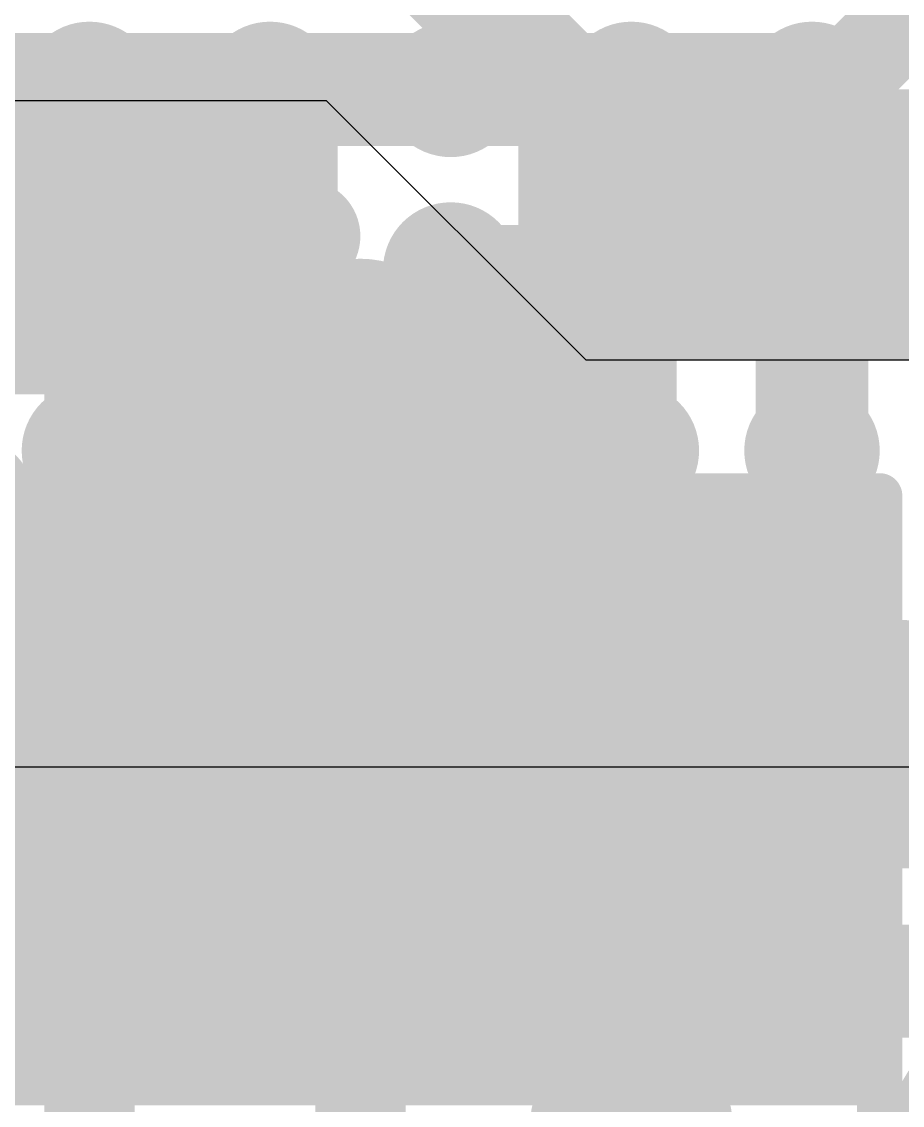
# Model space of a CAD drawing. Header units: millimetres. Extents: x 15 to 120, y 22 to 104.
# Drawn here: x 58.05 to 60, y 55.15 to 57.55 of the extents above; entities that cross this region are included whole.
import ezdxf

# ---------------------------------------------------------------- set-up
doc = ezdxf.new("R2010")
doc.units = ezdxf.units.MM
for name, color, linetype in [('BottomLayer', 5, 'Continuous'), ('BottomPaste', 16, 'Continuous'), ('BottomSolder', 6, 'Continuous'), ('Mechanical13', 56, 'Continuous'), ('Mechanical15', 56, 'Continuous'), ('MultiLayer', 9, 'Continuous'), ('TopLayer', 1, 'Continuous'), ('TopPaste', 8, 'Continuous'), ('TopSolder', 216, 'Continuous')]:
    doc.layers.add(name, color=color, linetype=linetype)

msp = doc.modelspace()

# ---------------------------------------------------------------- linework, layer by layer
at = {"layer": 'BottomLayer'}
for p, q in [((58.725, 57.375), (58, 57.375)), ((59.3, 56.8), (58.725, 57.375)), ((60.125, 56.8), (59.3, 56.8)), ((57.75, 55.9), (60.45, 55.9))]:
    msp.add_line(p, q, dxfattribs=at)
for points, const_width in [([(59, 57.65), (59, 57.825)], 0.25), ([(59.55, 57.1), (60.2, 57.75)], 0.2), ([(59, 57.65), (59.55, 57.1)], 0.25), ([(57.9, 55.425), (60.275, 55.425)], 0.25)]:
    msp.add_lwpolyline(points, dxfattribs=dict(at, const_width=const_width))
for points, const_width in [([(58.9375, 57.65, 1), (59.0625, 57.65, 1)], 0.125), ([(58.9375, 57.65, 1), (59.0625, 57.65, 1)], 0.125), ([(59.3625, 57.15, 1), (59.4875, 57.15, 1)], 0.125), ([(59.6125, 57.125, 1), (59.7375, 57.125, 1)], 0.125), ([(59.4875, 57.1, 1), (59.6125, 57.1, 1)], 0.125), ([(58.6125, 57.075, 1), (58.7375, 57.075, 1)], 0.125), ([(59.5, 57.1, 1), (59.6, 57.1, 1)], 0.1), ([(58.3625, 57.05, 1), (58.4875, 57.05, 1)], 0.125), ([(58.9375, 57, 1), (59.0625, 57, 1)], 0.125), ([(58.1125, 56.925, 1), (58.2375, 56.925, 1)], 0.125), ([(59.3625, 56.6, 1), (59.4875, 56.6, 1)], 0.125), ([(58.8875, 56.55, 1), (59.0125, 56.55, 1)], 0.125), ([(58.1625, 56.525, 1), (58.2875, 56.525, 1)], 0.125), ([(57.8875, 56.5, 1), (58.0125, 56.5, 1)], 0.125), ([(58.4875, 56.5, 1), (58.6125, 56.5, 1)], 0.125), ([(58.8875, 56.275, 1), (59.0125, 56.275, 1)], 0.125), ([(59.3875, 56.275, 1), (59.5125, 56.275, 1)], 0.125), ([(58.4375, 55.575, 1), (58.5625, 55.575, 1)], 0.125), ([(59.0375, 55.575, 1), (59.1625, 55.575, 1)], 0.125), ([(59.6375, 55.575, 1), (59.7625, 55.575, 1)], 0.125), ([(58.4375, 55.325, 1), (58.5625, 55.325, 1)], 0.125), ([(59.0375, 55.325, 1), (59.1625, 55.325, 1)], 0.125), ([(59.6375, 55.325, 1), (59.7625, 55.325, 1)], 0.125)]:
    msp.add_lwpolyline(points, format="xyb", close=True, dxfattribs=dict(at, const_width=const_width))
for points in [[(58.6, 56.875), (58.6, 57.375), (58, 56.875), (58, 57.375)], [(59.8, 56.95), (59.8, 57.25), (59.3, 56.95), (59.3, 57.25)], [(58.65, 56.4), (58.35, 56.4), (58.65, 55.9), (58.35, 55.9)], [(59.25, 56.4), (58.95, 56.4), (59.25, 55.9), (58.95, 55.9)], [(59.85, 56.4), (59.55, 56.4), (59.85, 55.9), (59.55, 55.9)], [(58.65, 55.7), (58.35, 55.7), (58.65, 55.2), (58.35, 55.2)], [(59.25, 55.7), (58.95, 55.7), (59.25, 55.2), (58.95, 55.2)], [(59.85, 55.7), (59.55, 55.7), (59.85, 55.2), (59.55, 55.2)]]:
    msp.add_solid(points, dxfattribs=at)
at = {"layer": 'BottomPaste'}
for points in [[(58.6, 56.875), (58.6, 57.375), (58, 56.875), (58, 57.375)], [(58.6, 56.875), (58.6, 57.375), (58, 56.875), (58, 57.375)], [(59.8, 56.95), (59.8, 57.25), (59.3, 56.95), (59.3, 57.25)], [(59.8, 56.95), (59.8, 57.25), (59.3, 56.95), (59.3, 57.25)], [(58.65, 56.4), (58.35, 56.4), (58.65, 55.9), (58.35, 55.9)], [(58.65, 56.4), (58.35, 56.4), (58.65, 55.9), (58.35, 55.9)], [(59.25, 56.4), (58.95, 56.4), (59.25, 55.9), (58.95, 55.9)], [(59.25, 56.4), (58.95, 56.4), (59.25, 55.9), (58.95, 55.9)], [(59.85, 56.4), (59.55, 56.4), (59.85, 55.9), (59.55, 55.9)], [(59.85, 56.4), (59.55, 56.4), (59.85, 55.9), (59.55, 55.9)], [(58.65, 55.7), (58.35, 55.7), (58.65, 55.2), (58.35, 55.2)], [(58.65, 55.7), (58.35, 55.7), (58.65, 55.2), (58.35, 55.2)], [(59.25, 55.7), (58.95, 55.7), (59.25, 55.2), (58.95, 55.2)], [(59.25, 55.7), (58.95, 55.7), (59.25, 55.2), (58.95, 55.2)], [(59.85, 55.7), (59.55, 55.7), (59.85, 55.2), (59.55, 55.2)], [(59.85, 55.7), (59.55, 55.7), (59.85, 55.2), (59.55, 55.2)]]:
    msp.add_solid(points, dxfattribs=at)
at = {"layer": 'BottomSolder'}
for points in [[(58.65, 56.825), (58.65, 57.425), (57.95, 56.825), (57.95, 57.425)], [(58.65, 56.825), (58.65, 57.425), (57.95, 56.825), (57.95, 57.425)], [(59.85, 56.9), (59.85, 57.3), (59.25, 56.9), (59.25, 57.3)], [(59.85, 56.9), (59.85, 57.3), (59.25, 56.9), (59.25, 57.3)], [(60.55, 56.9), (60.55, 57.3), (59.95, 56.9), (59.95, 57.3)], [(60.55, 56.9), (60.55, 57.3), (59.95, 56.9), (59.95, 57.3)], [(58.1, 56.45), (57.7, 56.45), (58.1, 55.85), (57.7, 55.85)], [(58.1, 56.45), (57.7, 56.45), (58.1, 55.85), (57.7, 55.85)], [(58.7, 56.45), (58.3, 56.45), (58.7, 55.85), (58.3, 55.85)], [(58.7, 56.45), (58.3, 56.45), (58.7, 55.85), (58.3, 55.85)], [(59.3, 56.45), (58.9, 56.45), (59.3, 55.85), (58.9, 55.85)], [(59.3, 56.45), (58.9, 56.45), (59.3, 55.85), (58.9, 55.85)], [(59.9, 56.45), (59.5, 56.45), (59.9, 55.85), (59.5, 55.85)], [(59.9, 56.45), (59.5, 56.45), (59.9, 55.85), (59.5, 55.85)], [(58.1, 55.75), (57.7, 55.75), (58.1, 55.15), (57.7, 55.15)], [(58.1, 55.75), (57.7, 55.75), (58.1, 55.15), (57.7, 55.15)], [(58.7, 55.75), (58.3, 55.75), (58.7, 55.15), (58.3, 55.15)], [(58.7, 55.75), (58.3, 55.75), (58.7, 55.15), (58.3, 55.15)], [(59.3, 55.75), (58.9, 55.75), (59.3, 55.15), (58.9, 55.15)], [(59.3, 55.75), (58.9, 55.75), (59.3, 55.15), (58.9, 55.15)], [(59.9, 55.75), (59.5, 55.75), (59.9, 55.15), (59.5, 55.15)], [(59.9, 55.75), (59.5, 55.75), (59.9, 55.15), (59.5, 55.15)]]:
    msp.add_solid(points, dxfattribs=at)
at = {"layer": 'Mechanical13', "const_width": 0.1}
for points in [[(57.25, 57.425), (58.35, 57.425)], [(58.35, 56.825), (58.35, 57.425)], [(59.585, 56.935), (59.585, 57.265)], [(59.585, 57.265), (60.215, 57.265)], [(59.585, 56.935), (60.215, 56.935)], [(57.25, 56.825), (58.35, 56.825)], [(57.735, 56.115), (58.065, 56.115)], [(58.065, 55.485), (58.065, 56.115)], [(58.335, 56.115), (58.665, 56.115)], [(58.335, 55.485), (58.335, 56.115)], [(58.665, 55.485), (58.665, 56.115)], [(58.935, 55.485), (58.935, 56.115)], [(58.935, 56.115), (59.265, 56.115)], [(59.265, 55.485), (59.265, 56.115)], [(59.535, 55.485), (59.535, 56.115)], [(59.535, 56.115), (59.865, 56.115)], [(59.865, 55.485), (59.865, 56.115)], [(57.735, 55.485), (58.065, 55.485)], [(58.335, 55.485), (58.665, 55.485)], [(58.935, 55.485), (59.265, 55.485)], [(59.535, 55.485), (59.865, 55.485)]]:
    msp.add_lwpolyline(points, dxfattribs=at)
at = {"layer": 'Mechanical13', "const_width": 0.05}
for points in [[(58.325, 57.425, 1), (58.375, 57.425, 1)], [(58.325, 57.425, 1), (58.375, 57.425, 1)], [(59.56, 57.265, 1), (59.61, 57.265, 1)], [(59.56, 57.265, 1), (59.61, 57.265, 1)], [(59.56, 56.935, 1), (59.61, 56.935, 1)], [(59.56, 56.935, 1), (59.61, 56.935, 1)], [(58.325, 56.825, 1), (58.375, 56.825, 1)], [(58.325, 56.825, 1), (58.375, 56.825, 1)], [(58.04, 56.115, 1), (58.09, 56.115, 1)], [(58.04, 56.115, 1), (58.09, 56.115, 1)], [(58.31, 56.115, 1), (58.36, 56.115, 1)], [(58.31, 56.115, 1), (58.36, 56.115, 1)], [(58.64, 56.115, 1), (58.69, 56.115, 1)], [(58.64, 56.115, 1), (58.69, 56.115, 1)], [(58.91, 56.115, 1), (58.96, 56.115, 1)], [(58.91, 56.115, 1), (58.96, 56.115, 1)], [(59.24, 56.115, 1), (59.29, 56.115, 1)], [(59.24, 56.115, 1), (59.29, 56.115, 1)], [(59.51, 56.115, 1), (59.56, 56.115, 1)], [(59.51, 56.115, 1), (59.56, 56.115, 1)], [(59.84, 56.115, 1), (59.89, 56.115, 1)], [(59.84, 56.115, 1), (59.89, 56.115, 1)], [(58.04, 55.485, 1), (58.09, 55.485, 1)], [(58.04, 55.485, 1), (58.09, 55.485, 1)], [(58.31, 55.485, 1), (58.36, 55.485, 1)], [(58.31, 55.485, 1), (58.36, 55.485, 1)], [(58.64, 55.485, 1), (58.69, 55.485, 1)], [(58.64, 55.485, 1), (58.69, 55.485, 1)], [(58.91, 55.485, 1), (58.96, 55.485, 1)], [(58.91, 55.485, 1), (58.96, 55.485, 1)], [(59.24, 55.485, 1), (59.29, 55.485, 1)], [(59.24, 55.485, 1), (59.29, 55.485, 1)], [(59.51, 55.485, 1), (59.56, 55.485, 1)], [(59.51, 55.485, 1), (59.56, 55.485, 1)], [(59.84, 55.485, 1), (59.89, 55.485, 1)], [(59.84, 55.485, 1), (59.89, 55.485, 1)]]:
    msp.add_lwpolyline(points, format="xyb", close=True, dxfattribs=at)
at = {"layer": 'Mechanical15', "const_width": 0.1}
for points in [[(56.9, 57.475), (58.7, 57.475)], [(58.7, 56.775), (58.7, 57.475)], [(59.2, 56.85), (59.2, 57.35)], [(59.2, 57.35), (60.6, 57.35)], [(59.9, 56.935), (59.9, 57.265)], [(57.5, 57.125), (58.1, 57.125)], [(59.735, 57.1), (60.065, 57.1)], [(59.2, 56.85), (60.6, 56.85)], [(56.9, 56.775), (58.7, 56.775)], [(57.65, 56.5), (58.15, 56.5)], [(58.15, 55.1), (58.15, 56.5)], [(58.25, 56.5), (58.75, 56.5)], [(58.25, 55.1), (58.25, 56.5)], [(58.75, 55.1), (58.75, 56.5)], [(58.85, 55.1), (58.85, 56.5)], [(58.85, 56.5), (59.35, 56.5)], [(59.35, 55.1), (59.35, 56.5)], [(59.45, 55.1), (59.45, 56.5)], [(59.45, 56.5), (59.95, 56.5)], [(59.95, 55.1), (59.95, 56.5)], [(58.5, 55.635), (58.5, 55.965)], [(59.1, 55.635), (59.1, 55.965)], [(59.7, 55.635), (59.7, 55.965)], [(57.735, 55.8), (58.065, 55.8)], [(58.335, 55.8), (58.665, 55.8)], [(58.935, 55.8), (59.265, 55.8)], [(59.535, 55.8), (59.865, 55.8)]]:
    msp.add_lwpolyline(points, dxfattribs=at)
at = {"layer": 'Mechanical15', "const_width": 0.05}
for points in [[(58.675, 57.475, 1), (58.725, 57.475, 1)], [(58.675, 57.475, 1), (58.725, 57.475, 1)], [(59.175, 57.35, 1), (59.225, 57.35, 1)], [(59.175, 57.35, 1), (59.225, 57.35, 1)], [(59.875, 57.265, 1), (59.925, 57.265, 1)], [(58.075, 57.125, 1), (58.125, 57.125, 1)], [(59.71, 57.1, 1), (59.76, 57.1, 1)], [(59.875, 56.935, 1), (59.925, 56.935, 1)], [(59.175, 56.85, 1), (59.225, 56.85, 1)], [(59.175, 56.85, 1), (59.225, 56.85, 1)], [(58.675, 56.775, 1), (58.725, 56.775, 1)], [(58.675, 56.775, 1), (58.725, 56.775, 1)], [(58.125, 56.5, 1), (58.175, 56.5, 1)], [(58.125, 56.5, 1), (58.175, 56.5, 1)], [(58.225, 56.5, 1), (58.275, 56.5, 1)], [(58.225, 56.5, 1), (58.275, 56.5, 1)], [(58.725, 56.5, 1), (58.775, 56.5, 1)], [(58.725, 56.5, 1), (58.775, 56.5, 1)], [(58.825, 56.5, 1), (58.875, 56.5, 1)], [(58.825, 56.5, 1), (58.875, 56.5, 1)], [(59.325, 56.5, 1), (59.375, 56.5, 1)], [(59.325, 56.5, 1), (59.375, 56.5, 1)], [(59.425, 56.5, 1), (59.475, 56.5, 1)], [(59.425, 56.5, 1), (59.475, 56.5, 1)], [(59.925, 56.5, 1), (59.975, 56.5, 1)], [(59.925, 56.5, 1), (59.975, 56.5, 1)], [(58.475, 55.965, 1), (58.525, 55.965, 1)], [(59.075, 55.965, 1), (59.125, 55.965, 1)], [(59.675, 55.965, 1), (59.725, 55.965, 1)], [(58.04, 55.8, 1), (58.09, 55.8, 1)], [(58.31, 55.8, 1), (58.36, 55.8, 1)], [(58.64, 55.8, 1), (58.69, 55.8, 1)], [(58.91, 55.8, 1), (58.96, 55.8, 1)], [(59.24, 55.8, 1), (59.29, 55.8, 1)], [(59.51, 55.8, 1), (59.56, 55.8, 1)], [(59.84, 55.8, 1), (59.89, 55.8, 1)], [(58.475, 55.635, 1), (58.525, 55.635, 1)], [(59.075, 55.635, 1), (59.125, 55.635, 1)], [(59.675, 55.635, 1), (59.725, 55.635, 1)]]:
    msp.add_lwpolyline(points, format="xyb", close=True, dxfattribs=at)
at = {"layer": 'MultiLayer'}
for points, const_width in [([(58.1375, 57.4, 1), (58.2625, 57.4, 1)], 0.125), ([(58.5375, 57.4, 1), (58.6625, 57.4, 1)], 0.125), ([(58.9375, 57.4, 1), (59.0625, 57.4, 1)], 0.125), ([(59.3375, 57.4, 1), (59.4625, 57.4, 1)], 0.125), ([(59.7375, 57.4, 1), (59.8625, 57.4, 1)], 0.125), ([(59.3625, 57.15, 1), (59.4875, 57.15, 1)], 0.125), ([(59.6125, 57.125, 1), (59.7375, 57.125, 1)], 0.125), ([(58.6125, 57.075, 1), (58.7375, 57.075, 1)], 0.125), ([(58.3625, 57.05, 1), (58.4875, 57.05, 1)], 0.125), ([(58.1375, 57, 1), (58.2625, 57, 1)], 0.125), ([(58.9375, 57, 1), (59.0625, 57, 1)], 0.125), ([(58.9375, 57, 1), (59.0625, 57, 1)], 0.125), ([(59.3375, 57, 1), (59.4625, 57, 1)], 0.125), ([(59.7375, 57, 1), (59.8625, 57, 1)], 0.125), ([(58.1125, 56.925, 1), (58.2375, 56.925, 1)], 0.125), ([(58.2875, 56.8, 1), (58.5125, 56.8, 1)], 0.225), ([(58.6875, 56.8, 1), (58.9125, 56.8, 1)], 0.225), ([(59.0875, 56.8, 1), (59.3125, 56.8, 1)], 0.225), ([(58.1375, 56.6, 1), (58.2625, 56.6, 1)], 0.125), ([(58.5875, 56.6, 1), (58.7125, 56.6, 1)], 0.125), ([(58.9375, 56.6, 1), (59.0625, 56.6, 1)], 0.125), ([(59.3375, 56.6, 1), (59.4625, 56.6, 1)], 0.125), ([(59.3625, 56.6, 1), (59.4875, 56.6, 1)], 0.125), ([(59.7375, 56.6, 1), (59.8625, 56.6, 1)], 0.125), ([(58.8875, 56.55, 1), (59.0125, 56.55, 1)], 0.125), ([(58.1625, 56.525, 1), (58.2875, 56.525, 1)], 0.125), ([(57.8875, 56.5, 1), (58.0125, 56.5, 1)], 0.125), ([(58.4875, 56.5, 1), (58.6125, 56.5, 1)], 0.125), ([(59.0875, 56.4, 1), (59.3125, 56.4, 1)], 0.225), ([(58.8875, 56.275, 1), (59.0125, 56.275, 1)], 0.125), ([(59.3875, 56.275, 1), (59.5125, 56.275, 1)], 0.125), ([(59.7375, 56.225, 1), (59.8625, 56.225, 1)], 0.125), ([(58.1375, 56.2, 1), (58.2625, 56.2, 1)], 0.125), ([(58.5375, 56.2, 1), (58.6625, 56.2, 1)], 0.125), ([(59.3375, 56.2, 1), (59.4625, 56.2, 1)], 0.125), ([(57.8875, 56, 1), (58.1125, 56, 1)], 0.225), ([(58.2875, 56, 1), (58.5125, 56, 1)], 0.225), ([(59.8875, 56, 1), (60.1125, 56, 1)], 0.225), ([(58.1375, 55.8, 1), (58.2625, 55.8, 1)], 0.125), ([(58.5375, 55.8, 1), (58.6625, 55.8, 1)], 0.125), ([(58.9375, 55.8, 1), (59.0625, 55.8, 1)], 0.125), ([(59.3375, 55.8, 1), (59.4625, 55.8, 1)], 0.125), ([(59.7375, 55.8, 1), (59.8625, 55.8, 1)], 0.125), ([(59.7375, 55.8, 1), (59.8625, 55.8, 1)], 0.125), ([(58.4375, 55.575, 1), (58.5625, 55.575, 1)], 0.125), ([(59.0375, 55.575, 1), (59.1625, 55.575, 1)], 0.125), ([(59.6375, 55.575, 1), (59.7625, 55.575, 1)], 0.125), ([(58.1375, 55.4, 1), (58.2625, 55.4, 1)], 0.125), ([(58.5375, 55.4, 1), (58.6625, 55.4, 1)], 0.125), ([(58.9375, 55.4, 1), (59.0625, 55.4, 1)], 0.125), ([(59.3375, 55.4, 1), (59.4625, 55.4, 1)], 0.125), ([(59.7375, 55.4, 1), (59.8625, 55.4, 1)], 0.125), ([(58.4375, 55.325, 1), (58.5625, 55.325, 1)], 0.125), ([(59.0375, 55.325, 1), (59.1625, 55.325, 1)], 0.125), ([(59.6375, 55.325, 1), (59.7625, 55.325, 1)], 0.125), ([(59.2875, 55.1, 1), (59.5125, 55.1, 1)], 0.225), ([(60.0875, 55.1, 1), (60.3125, 55.1, 1)], 0.225)]:
    msp.add_lwpolyline(points, format="xyb", close=True, dxfattribs=dict(at, const_width=const_width))
at = {"layer": 'TopLayer'}
for points, const_width in [([(58.125, 57.4, 1), (58.275, 57.4, 1)], 0.15), ([(58.525, 57.4, 1), (58.675, 57.4, 1)], 0.15), ([(58.925, 57.4, 1), (59.075, 57.4, 1)], 0.15), ([(59.325, 57.4, 1), (59.475, 57.4, 1)], 0.15), ([(59.725, 57.4, 1), (59.875, 57.4, 1)], 0.15), ([(58.1375, 57.4, 1), (58.2625, 57.4, 1)], 0.125), ([(58.1375, 57.4, 1), (58.2625, 57.4, 1)], 0.125), ([(58.1375, 57.4, 1), (58.2625, 57.4, 1)], 0.125), ([(58.5375, 57.4, 1), (58.6625, 57.4, 1)], 0.125), ([(58.5375, 57.4, 1), (58.6625, 57.4, 1)], 0.125), ([(58.5375, 57.4, 1), (58.6625, 57.4, 1)], 0.125), ([(58.5375, 57.4, 1), (58.6625, 57.4, 1)], 0.125), ([(58.9375, 57.4, 1), (59.0625, 57.4, 1)], 0.125), ([(58.9375, 57.4, 1), (59.0625, 57.4, 1)], 0.125), ([(58.9375, 57.4, 1), (59.0625, 57.4, 1)], 0.125), ([(59.3375, 57.4, 1), (59.4625, 57.4, 1)], 0.125), ([(59.3375, 57.4, 1), (59.4625, 57.4, 1)], 0.125), ([(59.3375, 57.4, 1), (59.4625, 57.4, 1)], 0.125), ([(59.7375, 57.4, 1), (59.8625, 57.4, 1)], 0.125), ([(59.7375, 57.4, 1), (59.8625, 57.4, 1)], 0.125), ([(59.7375, 57.4, 1), (59.8625, 57.4, 1)], 0.125), ([(58.125, 57, 1), (58.275, 57, 1)], 0.15), ([(58.525, 57, 1), (58.675, 57, 1)], 0.15), ([(58.925, 57, 1), (59.075, 57, 1)], 0.15), ([(59.325, 57, 1), (59.475, 57, 1)], 0.15), ([(59.725, 57, 1), (59.875, 57, 1)], 0.15), ([(58.1375, 57, 1), (58.2625, 57, 1)], 0.125), ([(58.5375, 57, 1), (58.6625, 57, 1)], 0.125), ([(58.9375, 57, 1), (59.0625, 57, 1)], 0.125), ([(59.3375, 57, 1), (59.4625, 57, 1)], 0.125), ([(59.7375, 57, 1), (59.8625, 57, 1)], 0.125), ([(59.7375, 57, 1), (59.8625, 57, 1)], 0.125), ([(59.7375, 57, 1), (59.8625, 57, 1)], 0.125), ([(58.15, 57, 1), (58.25, 57, 1)], 0.1), ([(58.95, 57, 1), (59.05, 57, 1)], 0.1), ([(58.95, 57, 1), (59.05, 57, 1)], 0.1), ([(59.35, 57, 1), (59.45, 57, 1)], 0.1), ([(59.35, 57, 1), (59.45, 57, 1)], 0.1), ([(58.125, 56.6, 1), (58.275, 56.6, 1)], 0.15), ([(58.525, 56.6, 1), (58.675, 56.6, 1)], 0.15), ([(58.925, 56.6, 1), (59.075, 56.6, 1)], 0.15), ([(59.325, 56.6, 1), (59.475, 56.6, 1)], 0.15), ([(59.725, 56.6, 1), (59.875, 56.6, 1)], 0.15), ([(58.1375, 56.6, 1), (58.2625, 56.6, 1)], 0.125), ([(58.5875, 56.6, 1), (58.7125, 56.6, 1)], 0.125), ([(58.9375, 56.6, 1), (59.0625, 56.6, 1)], 0.125), ([(59.3375, 56.6, 1), (59.4625, 56.6, 1)], 0.125), ([(59.7375, 56.6, 1), (59.8625, 56.6, 1)], 0.125), ([(59.7375, 56.6, 1), (59.8625, 56.6, 1)], 0.125), ([(59.7375, 56.6, 1), (59.8625, 56.6, 1)], 0.125), ([(58.15, 56.6, 1), (58.25, 56.6, 1)], 0.1), ([(58.15, 56.6, 1), (58.25, 56.6, 1)], 0.1), ([(58.15, 56.6, 1), (58.25, 56.6, 1)], 0.1), ([(58.55, 56.6, 1), (58.65, 56.6, 1)], 0.1), ([(58.55, 56.6, 1), (58.65, 56.6, 1)], 0.1), ([(58.95, 56.6, 1), (59.05, 56.6, 1)], 0.1), ([(58.95, 56.6, 1), (59.05, 56.6, 1)], 0.1), ([(58.95, 56.6, 1), (59.05, 56.6, 1)], 0.1), ([(58.95, 56.6, 1), (59.05, 56.6, 1)], 0.1), ([(59.35, 56.6, 1), (59.45, 56.6, 1)], 0.1), ([(59.35, 56.6, 1), (59.45, 56.6, 1)], 0.1), ([(59.35, 56.6, 1), (59.45, 56.6, 1)], 0.1), ([(58.125, 56.2, 1), (58.275, 56.2, 1)], 0.15), ([(58.525, 56.2, 1), (58.675, 56.2, 1)], 0.15), ([(58.925, 56.2, 1), (59.075, 56.2, 1)], 0.15), ([(59.325, 56.2, 1), (59.475, 56.2, 1)], 0.15), ([(59.725, 56.2, 1), (59.875, 56.2, 1)], 0.15), ([(59.7375, 56.225, 1), (59.8625, 56.225, 1)], 0.125), ([(59.7375, 56.225, 1), (59.8625, 56.225, 1)], 0.125), ([(59.7375, 56.225, 1), (59.8625, 56.225, 1)], 0.125), ([(58.1375, 56.2, 1), (58.2625, 56.2, 1)], 0.125), ([(58.5375, 56.2, 1), (58.6625, 56.2, 1)], 0.125), ([(58.5375, 56.2, 1), (58.6625, 56.2, 1)], 0.125), ([(59.3375, 56.2, 1), (59.4625, 56.2, 1)], 0.125), ([(59.7375, 56.2, 1), (59.8625, 56.2, 1)], 0.125), ([(59.7375, 56.2, 1), (59.8625, 56.2, 1)], 0.125), ([(58.15, 56.2, 1), (58.25, 56.2, 1)], 0.1), ([(58.15, 56.2, 1), (58.25, 56.2, 1)], 0.1), ([(58.95, 56.2, 1), (59.05, 56.2, 1)], 0.1), ([(58.95, 56.2, 1), (59.05, 56.2, 1)], 0.1), ([(59.35, 56.2, 1), (59.45, 56.2, 1)], 0.1), ([(59.35, 56.2, 1), (59.45, 56.2, 1)], 0.1), ([(58.125, 55.8, 1), (58.275, 55.8, 1)], 0.15), ([(58.525, 55.8, 1), (58.675, 55.8, 1)], 0.15), ([(58.925, 55.8, 1), (59.075, 55.8, 1)], 0.15), ([(59.325, 55.8, 1), (59.475, 55.8, 1)], 0.15), ([(59.725, 55.8, 1), (59.875, 55.8, 1)], 0.15), ([(58.5375, 55.8, 1), (58.6625, 55.8, 1)], 0.125), ([(58.5375, 55.8, 1), (58.6625, 55.8, 1)], 0.125), ([(58.5375, 55.8, 1), (58.6625, 55.8, 1)], 0.125), ([(58.9375, 55.8, 1), (59.0625, 55.8, 1)], 0.125), ([(58.9375, 55.8, 1), (59.0625, 55.8, 1)], 0.125), ([(58.9375, 55.8, 1), (59.0625, 55.8, 1)], 0.125), ([(59.3375, 55.8, 1), (59.4625, 55.8, 1)], 0.125), ([(59.3375, 55.8, 1), (59.4625, 55.8, 1)], 0.125), ([(59.3375, 55.8, 1), (59.4625, 55.8, 1)], 0.125), ([(59.3375, 55.8, 1), (59.4625, 55.8, 1)], 0.125), ([(59.3375, 55.8, 1), (59.4625, 55.8, 1)], 0.125), ([(59.7375, 55.8, 1), (59.8625, 55.8, 1)], 0.125), ([(59.7375, 55.8, 1), (59.8625, 55.8, 1)], 0.125), ([(59.7375, 55.8, 1), (59.8625, 55.8, 1)], 0.125), ([(59.7375, 55.8, 1), (59.8625, 55.8, 1)], 0.125), ([(58.15, 55.8, 1), (58.25, 55.8, 1)], 0.1), ([(58.125, 55.4, 1), (58.275, 55.4, 1)], 0.15), ([(58.525, 55.4, 1), (58.675, 55.4, 1)], 0.15), ([(58.925, 55.4, 1), (59.075, 55.4, 1)], 0.15), ([(59.325, 55.4, 1), (59.475, 55.4, 1)], 0.15), ([(59.725, 55.4, 1), (59.875, 55.4, 1)], 0.15), ([(58.1375, 55.4, 1), (58.2625, 55.4, 1)], 0.125), ([(58.1375, 55.4, 1), (58.2625, 55.4, 1)], 0.125), ([(58.5375, 55.4, 1), (58.6625, 55.4, 1)], 0.125), ([(59.3375, 55.4, 1), (59.4625, 55.4, 1)], 0.125), ([(58.95, 55.4, 1), (59.05, 55.4, 1)], 0.1), ([(59.35, 55.4, 1), (59.45, 55.4, 1)], 0.1), ([(59.35, 55.4, 1), (59.45, 55.4, 1)], 0.1), ([(59.75, 55.4, 1), (59.85, 55.4, 1)], 0.1), ([(59.75, 55.4, 1), (59.85, 55.4, 1)], 0.1)]:
    msp.add_lwpolyline(points, format="xyb", close=True, dxfattribs=dict(at, const_width=const_width))
for points, const_width in [([(57.8, 57.4), (58.2, 57.4)], 0.25), ([(58.2, 57.4), (58.6, 57.4)], 0.25), ([(58.6, 57.4), (59, 57.4)], 0.25), ([(58.6, 57), (58.6, 57.4)], 0.25), ([(59, 57.4), (59.4, 57.4)], 0.25), ([(59.4, 57.4), (59.8, 57.4)], 0.25), ([(59.8, 57), (59.8, 57.4)], 0.25), ([(59.8, 56.6), (59.8, 57)], 0.25), ([(58.2, 56.6), (58.2, 57)], 0.2), ([(59, 57), (59.4, 57)], 0.2), ([(59, 56.6), (59, 57)], 0.2), ([(59.4, 56.6), (59.4, 57)], 0.2), ([(59.8, 56.225), (59.8, 56.6)], 0.25), ([(58.2, 56.6), (58.6, 56.6)], 0.2), ([(58.2, 56.2), (58.2, 56.6)], 0.2), ([(58.6, 56.6), (59, 56.6)], 0.2), ([(59, 56.6), (59.4, 56.6)], 0.2), ([(59, 56.2), (59, 56.6)], 0.2), ([(59.4, 56.2), (59.4, 56.6)], 0.2), ([(59.8, 56.2), (59.8, 56.225)], 0.25), ([(58.6, 55.8), (58.6, 56.2)], 0.25), ([(59.8, 55.8), (59.8, 56.2)], 0.25), ([(58.2, 55.8), (58.2, 56.2)], 0.2), ([(59, 56.2), (59.4, 56.2)], 0.2), ([(58.6, 55.8), (59, 55.8)], 0.25), ([(59, 55.8), (59.4, 55.8)], 0.25), ([(59.4, 55.8), (59.4, 55.8)], 0.25), ([(59.4, 55.8), (59.8, 55.8)], 0.25), ([(59.8, 55.8), (60.2, 55.8)], 0.25), ([(57.8, 55.4), (58.2, 55.4)], 0.25), ([(59, 55.4), (59.4, 55.4)], 0.2), ([(59.4, 55.4), (59.8, 55.4)], 0.2), ([(59.8, 55.4), (60.2, 55.4)], 0.2)]:
    msp.add_lwpolyline(points, dxfattribs=dict(at, const_width=const_width))
at = {"layer": 'TopPaste', "const_width": 0.15}
for points in [[(58.125, 57.4, 1), (58.275, 57.4, 1)], [(58.125, 57.4, 1), (58.275, 57.4, 1)], [(58.525, 57.4, 1), (58.675, 57.4, 1)], [(58.525, 57.4, 1), (58.675, 57.4, 1)], [(58.925, 57.4, 1), (59.075, 57.4, 1)], [(58.925, 57.4, 1), (59.075, 57.4, 1)], [(59.325, 57.4, 1), (59.475, 57.4, 1)], [(59.325, 57.4, 1), (59.475, 57.4, 1)], [(59.725, 57.4, 1), (59.875, 57.4, 1)], [(59.725, 57.4, 1), (59.875, 57.4, 1)], [(58.125, 57, 1), (58.275, 57, 1)], [(58.125, 57, 1), (58.275, 57, 1)], [(58.525, 57, 1), (58.675, 57, 1)], [(58.525, 57, 1), (58.675, 57, 1)], [(58.925, 57, 1), (59.075, 57, 1)], [(58.925, 57, 1), (59.075, 57, 1)], [(59.325, 57, 1), (59.475, 57, 1)], [(59.325, 57, 1), (59.475, 57, 1)], [(59.725, 57, 1), (59.875, 57, 1)], [(59.725, 57, 1), (59.875, 57, 1)], [(58.125, 56.6, 1), (58.275, 56.6, 1)], [(58.125, 56.6, 1), (58.275, 56.6, 1)], [(58.525, 56.6, 1), (58.675, 56.6, 1)], [(58.525, 56.6, 1), (58.675, 56.6, 1)], [(58.925, 56.6, 1), (59.075, 56.6, 1)], [(58.925, 56.6, 1), (59.075, 56.6, 1)], [(59.325, 56.6, 1), (59.475, 56.6, 1)], [(59.325, 56.6, 1), (59.475, 56.6, 1)], [(59.725, 56.6, 1), (59.875, 56.6, 1)], [(59.725, 56.6, 1), (59.875, 56.6, 1)], [(58.125, 56.2, 1), (58.275, 56.2, 1)], [(58.125, 56.2, 1), (58.275, 56.2, 1)], [(58.525, 56.2, 1), (58.675, 56.2, 1)], [(58.525, 56.2, 1), (58.675, 56.2, 1)], [(58.925, 56.2, 1), (59.075, 56.2, 1)], [(58.925, 56.2, 1), (59.075, 56.2, 1)], [(59.325, 56.2, 1), (59.475, 56.2, 1)], [(59.325, 56.2, 1), (59.475, 56.2, 1)], [(59.725, 56.2, 1), (59.875, 56.2, 1)], [(59.725, 56.2, 1), (59.875, 56.2, 1)], [(58.125, 55.8, 1), (58.275, 55.8, 1)], [(58.125, 55.8, 1), (58.275, 55.8, 1)], [(58.525, 55.8, 1), (58.675, 55.8, 1)], [(58.525, 55.8, 1), (58.675, 55.8, 1)], [(58.925, 55.8, 1), (59.075, 55.8, 1)], [(58.925, 55.8, 1), (59.075, 55.8, 1)], [(59.325, 55.8, 1), (59.475, 55.8, 1)], [(59.325, 55.8, 1), (59.475, 55.8, 1)], [(59.725, 55.8, 1), (59.875, 55.8, 1)], [(59.725, 55.8, 1), (59.875, 55.8, 1)], [(58.125, 55.4, 1), (58.275, 55.4, 1)], [(58.125, 55.4, 1), (58.275, 55.4, 1)], [(58.525, 55.4, 1), (58.675, 55.4, 1)], [(58.525, 55.4, 1), (58.675, 55.4, 1)], [(58.925, 55.4, 1), (59.075, 55.4, 1)], [(58.925, 55.4, 1), (59.075, 55.4, 1)], [(59.325, 55.4, 1), (59.475, 55.4, 1)], [(59.325, 55.4, 1), (59.475, 55.4, 1)], [(59.725, 55.4, 1), (59.875, 55.4, 1)], [(59.725, 55.4, 1), (59.875, 55.4, 1)]]:
    msp.add_lwpolyline(points, format="xyb", close=True, dxfattribs=at)
at = {"layer": 'TopSolder', "const_width": 0.11}
for points in [[(58.145, 57.4, 1), (58.255, 57.4, 1)], [(58.145, 57.4, 1), (58.255, 57.4, 1)], [(58.545, 57.4, 1), (58.655, 57.4, 1)], [(58.545, 57.4, 1), (58.655, 57.4, 1)], [(58.945, 57.4, 1), (59.055, 57.4, 1)], [(58.945, 57.4, 1), (59.055, 57.4, 1)], [(59.345, 57.4, 1), (59.455, 57.4, 1)], [(59.345, 57.4, 1), (59.455, 57.4, 1)], [(59.745, 57.4, 1), (59.855, 57.4, 1)], [(59.745, 57.4, 1), (59.855, 57.4, 1)], [(58.145, 57, 1), (58.255, 57, 1)], [(58.145, 57, 1), (58.255, 57, 1)], [(58.545, 57, 1), (58.655, 57, 1)], [(58.545, 57, 1), (58.655, 57, 1)], [(58.945, 57, 1), (59.055, 57, 1)], [(58.945, 57, 1), (59.055, 57, 1)], [(59.345, 57, 1), (59.455, 57, 1)], [(59.345, 57, 1), (59.455, 57, 1)], [(59.745, 57, 1), (59.855, 57, 1)], [(59.745, 57, 1), (59.855, 57, 1)], [(58.145, 56.6, 1), (58.255, 56.6, 1)], [(58.145, 56.6, 1), (58.255, 56.6, 1)], [(58.545, 56.6, 1), (58.655, 56.6, 1)], [(58.545, 56.6, 1), (58.655, 56.6, 1)], [(58.945, 56.6, 1), (59.055, 56.6, 1)], [(58.945, 56.6, 1), (59.055, 56.6, 1)], [(59.345, 56.6, 1), (59.455, 56.6, 1)], [(59.345, 56.6, 1), (59.455, 56.6, 1)], [(59.745, 56.6, 1), (59.855, 56.6, 1)], [(59.745, 56.6, 1), (59.855, 56.6, 1)], [(58.145, 56.2, 1), (58.255, 56.2, 1)], [(58.145, 56.2, 1), (58.255, 56.2, 1)], [(58.545, 56.2, 1), (58.655, 56.2, 1)], [(58.545, 56.2, 1), (58.655, 56.2, 1)], [(58.945, 56.2, 1), (59.055, 56.2, 1)], [(58.945, 56.2, 1), (59.055, 56.2, 1)], [(59.345, 56.2, 1), (59.455, 56.2, 1)], [(59.345, 56.2, 1), (59.455, 56.2, 1)], [(59.745, 56.2, 1), (59.855, 56.2, 1)], [(59.745, 56.2, 1), (59.855, 56.2, 1)], [(58.145, 55.8, 1), (58.255, 55.8, 1)], [(58.145, 55.8, 1), (58.255, 55.8, 1)], [(58.545, 55.8, 1), (58.655, 55.8, 1)], [(58.545, 55.8, 1), (58.655, 55.8, 1)], [(58.945, 55.8, 1), (59.055, 55.8, 1)], [(58.945, 55.8, 1), (59.055, 55.8, 1)], [(59.345, 55.8, 1), (59.455, 55.8, 1)], [(59.345, 55.8, 1), (59.455, 55.8, 1)], [(59.745, 55.8, 1), (59.855, 55.8, 1)], [(59.745, 55.8, 1), (59.855, 55.8, 1)], [(58.145, 55.4, 1), (58.255, 55.4, 1)], [(58.145, 55.4, 1), (58.255, 55.4, 1)], [(58.545, 55.4, 1), (58.655, 55.4, 1)], [(58.545, 55.4, 1), (58.655, 55.4, 1)], [(58.945, 55.4, 1), (59.055, 55.4, 1)], [(58.945, 55.4, 1), (59.055, 55.4, 1)], [(59.345, 55.4, 1), (59.455, 55.4, 1)], [(59.345, 55.4, 1), (59.455, 55.4, 1)], [(59.745, 55.4, 1), (59.855, 55.4, 1)], [(59.745, 55.4, 1), (59.855, 55.4, 1)]]:
    msp.add_lwpolyline(points, format="xyb", close=True, dxfattribs=at)

doc.saveas('drawing.dxf')
